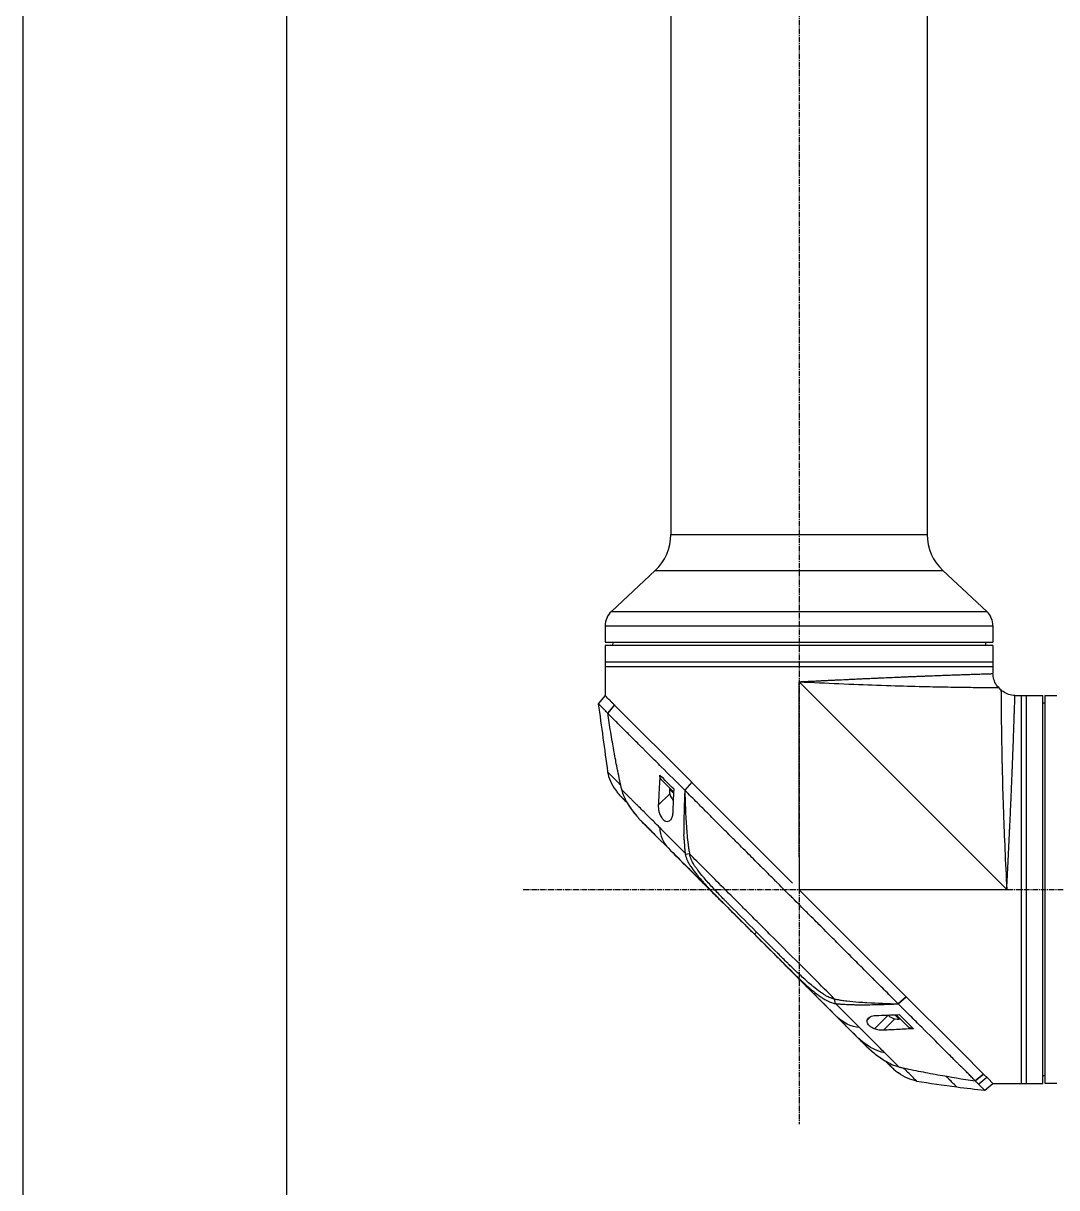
# Model space of a CAD drawing. Header units: millimetres. Extents: x 0 to 4378, y 0 to 2376.
# Drawn here: x 0 to 314.4, y 1105.8 to 1460 of the extents above; entities that cross this region are included whole.
import ezdxf
from ezdxf.enums import TextEntityAlignment as Align

# ---------------------------------------------------------------- set-up
doc = ezdxf.new("R2010")
doc.units = ezdxf.units.MM
doc.header["$LTSCALE"] = 0.2
doc.linetypes.add('CENTER2', pattern=[1.125, 0.75, -0.125, 0.125, -0.125])
doc.layers.add('02_Center Line', color=1, linetype='CENTER2')
doc.layers.add('05_Section Line', color=3, linetype='Continuous')
doc.styles.add('Rainbow-5.0 Style', font='malgunsl.ttf')

# ---------------------------------------------------------------- blocks, each defined once
blk = doc.blocks.new('A$C869fea471123')
blk.add_lwpolyline([(0, 594), (841, 594), (841, 0), (0, 0)], close=True)
at = {"layer": '05_Section Line', "linetype": 'Continuous'}
blk.add_lwpolyline([(820.976, 20.024), (820.976, 574.683), (20.024, 574.683), (20.024, 20.024)], close=True, dxfattribs=at)
at = {"linetype": 'Continuous', "style": 'Rainbow-5.0 Style'}
for tag, p in [('PART_NAME', (743.885, 109.38)), ('DRAWING_NO', (729.868, 91.859)), ('REV', (803.455, 91.859)), ('제도', (768.414, 74.199)), ('DATE_1', (803.455, 74.199)), ('SCALE', (680.81, 69.082)), ('MATERIAL', (722.86, 69.082)), ('검도', (768.414, 60.182)), ('DATE_2', (803.455, 60.182)), ('승인', (768.414, 46.165)), ('DATE_3', (803.455, 46.165)), ('REFERENCE', (722.86, 41.049)), ('PAGE', (768.414, 32.288))]:
    blk.add_attdef(tag, text='', height=5.006, dxfattribs=at).set_placement(p, align=Align.MIDDLE_CENTER)
blk = doc.blocks.new('A$C2641d59f')
for p, q in [((-38.7, 931.2), (-38.7, 702.18)), ((39.3, 931.2), (39.3, 702.18)), ((-38.7, 702.18), (39.3, 702.18)), ((-43.47, 691.21), (-56.79, 678.79)), ((-43.47, 691.21), (44.07, 691.21)), ((44.07, 691.21), (57.39, 678.79)), ((-56.79, 678.79), (57.39, 678.79)), ((-58.7, 674.4), (59.3, 674.4)), ((-58.7, 674.4), (-58.7, 669.4)), ((59.3, 674.4), (59.3, 669.4)), ((-58.7, 669.4), (59.3, 669.4)), ((-58.7, 668.4), (-58.7, 653.2)), ((59.3, 668.4), (-58.7, 668.4)), ((-56.4, 669.4), (-56.41, 668.4)), ((57, 669.4), (57.01, 668.4)), ((59.3, 668.4), (59.3, 659.89)), ((59.3, 663.4), (-58.7, 663.4)), ((59.3, 661.9), (-58.7, 661.9)), ((0.3, 614.2), (0.3, 657.4)), ((63.5, 594.2), (0.3, 657.4)), ((1.8, 657.33), (1.8, 657.33)), ((3.38, 657.25), (3.38, 657.25)), ((61.74, 654.96), (61.06, 655.64)), ((-58.71, 653.21), (-60.78, 650.72)), ((65.99, 653.2), (74.5, 653.2)), ((68, 535.2), (68, 653.2)), ((69.5, 535.2), (69.5, 653.2)), ((74.5, 535.2), (74.5, 653.2)), ((75.2, 535.2), (75.2, 653.2)), ((75.2, 653.2), (78.2, 653.2)), ((-57.92, 647.83), (-55.83, 650.33)), ((-55.84, 650.34), (-57.91, 647.85)), ((-55.84, 650.34), (-55.83, 650.33)), ((-32.32, 626.82), (-55.83, 650.33)), ((75.2, 650.9), (74.5, 650.91)), ((-57.91, 647.83), (-57.91, 647.83)), ((-54.7, 644.59), (-54.7, 644.59)), ((-51.16, 641.06), (-51.16, 641.06)), ((-49.06, 638.97), (-49.06, 638.97)), ((-57.94, 629.96), (-57.94, 629.96)), ((-37.78, 623.79), (-41.54, 627.56)), ((-38.46, 628.39), (-38.46, 628.39)), ((-38.15, 628.07), (-38.15, 628.07)), ((-38.91, 624.92), (-39.12, 624.71)), ((-37.79, 623.39), (-39.12, 624.71)), ((-37.74, 624.69), (-37.74, 624.69)), ((-32.32, 626.82), (-34.47, 624.4)), ((-34.45, 624.39), (-34.47, 624.4)), ((-34.45, 624.39), (-32.3, 626.8)), ((-32.32, 626.82), (-32.3, 626.8)), ((-1.66, 596.16), (-32.3, 626.8)), ((-53.86, 622.48), (-53.86, 622.48)), ((-39.02, 623.33), (-42.51, 619.84)), ((-38.67, 622.34), (-38.66, 622.35)), ((-38.05, 621.42), (-37.89, 621.58)), ((-29.99, 619.93), (-29.99, 619.93)), ((-47.44, 614.76), (-44.43, 611.75)), ((0.48, 594.03), (0.3, 614.2)), ((-44.92, 612.24), (-44.92, 612.24)), ((-37.24, 604.57), (-13.28, 580.61)), ((-33, 605.02), (-34.29, 604.82)), ((-29.51, 598.83), (-29.51, 598.83)), ((-27.98, 597.02), (-27.98, 597.02)), ((-26.47, 593.8), (-26.94, 594.27)), ((-22.87, 591.53), (-22.87, 591.53)), ((0.48, 594.02), (0.3, 594.2)), ((0.48, 594.03), (0.3, 594.2)), ((0.47, 594.2), (63.5, 594.2)), ((0.48, 594.02), (0.48, 594.03)), ((22.97, 571.53), (0.48, 594.02)), ((-12.62, 581.24), (-13.28, 580.61)), ((-13.28, 580.61), (20.92, 546.4)), ((-13.28, 580.61), (-13.28, 580.61)), ((-6.12, 574.74), (-6.18, 574.8)), ((30.29, 564.21), (22.97, 571.53)), ((49.71, 544.79), (30.29, 564.21)), ((11.41, 559.52), (11.13, 560.89)), ((29.79, 560.14), (29.79, 560.14)), ((32.91, 561.59), (30.48, 559.44)), ((30.49, 559.42), (32.92, 561.58)), ((30.81, 554.78), (29.47, 556.12)), ((33.65, 552.37), (29.88, 556.13)), ((30.49, 559.42), (30.48, 559.44)), ((22.19, 555.59), (21.08, 554.48)), ((27.47, 556.04), (23.27, 551.84)), ((29.43, 554.88), (25.95, 551.4)), ((27.68, 556.01), (27.52, 555.85)), ((28.45, 555.24), (28.44, 555.23)), ((31.02, 554.99), (30.81, 554.78)), ((20.92, 546.4), (20.92, 546.4)), ((22.18, 545.2), (22.21, 545.22)), ((56.42, 538.08), (49.71, 544.79)), ((28.58, 540.03), (28.58, 540.03)), ((50.73, 539.23), (50.73, 539.23)), ((56.42, 538.08), (53.91, 535.98)), ((53.92, 535.99), (56.43, 538.07)), ((53.92, 535.99), (53.92, 535.99)), ((57.47, 537.03), (54.98, 534.96)), ((56.42, 538.08), (56.43, 538.07)), ((57.81, 536.69), (56.43, 538.07)), ((56.81, 533.13), (59.3, 535.2)), ((59.3, 535.2), (57.82, 536.68)), ((59.3, 535.2), (74.5, 535.2)), ((75.2, 537.5), (74.5, 537.49)), ((78.2, 535.2), (75.2, 535.2))]:
    blk.add_line(p, q)
for centre, radius, start, end in [((-53.7, 702.18), 15, 313, 0), ((54.3, 702.18), 15, 180, 227), ((-52.7, 674.4), 6, 133, 180), ((53.3, 674.4), 6, 0, 47), ((-34.62, 624.34), 4.52, 175.2393, 206.2869), ((-34.62, 624.34), 4.5, 206.2241, 220.3846), ((-34.62, 624.34), 4.28, 220.1421, 220.5477), ((30.44, 559.28), 4.5, 229.6154, 243.7759), ((30.44, 559.28), 4.28, 229.1829, 229.8579), ((30.44, 559.28), 4.52, 243.7131, 274.7607)]:
    blk.add_arc(centre, radius, start, end)
at = {"extrusion": (0, 0, -1)}
for centre, major_axis, ratio, start_param, end_param in [((-39.41, 629.68), (-2.13, -2.12), 0.723632, 6.280692, 6.957578), ((42.02, 525.3), (-97.82, 97.82), 0.000026, 0.415264, 0.47744), ((-2.38, 573.31), (-62.35, 62.35), 0.000017, 5.251205, 5.40296), ((-3.47, 570.79), (-62.93, 62.93), 0.000051, 1.192389, 1.260494), ((-3.71, 595.88), (2.1, 2.14), 0.047046, 2.123062, 2.123097), ((-22.8, 590.11), (-62.48, 62.48), 0.000096, 1.878262, 1.948843), ((-18.59, 589.5), (-60.21, 60.19), 0.000118, 2.092388, 2.238245), ((35.77, 554.5), (-2.12, -2.13), 0.723628, 5.609776, 6.285676), ((-261.32, 828.68), (-290.94, 290.97), 0.00001, 3.386633, 3.421381), ((35.15, 565.63), (-10.42, 25.63), 0.82656, 4.179952, 4.245343)]:
    blk.add_ellipse(centre, major_axis=major_axis, ratio=ratio, start_param=start_param, end_param=end_param, dxfattribs=at)
for points, knots in [([(0.3, 657.4), (0.31, 657.4), (0.34, 657.4), (0.41, 657.41), (0.51, 657.41), (0.66, 657.42), (0.85, 657.43), (1.09, 657.44), (1.39, 657.45), (1.88, 657.48), (2.48, 657.51), (3.21, 657.54), (3.93, 657.58), (4.89, 657.63), (6.09, 657.69), (7.52, 657.76), (8.95, 657.83), (10.37, 657.9), (12.26, 657.99), (14.14, 658.08), (16, 658.17), (17.16, 658.22), (18.08, 658.27), (18.77, 658.3), (19.46, 658.33), (20.15, 658.37), (20.84, 658.4), (21.75, 658.44), (22.87, 658.49), (24.2, 658.55), (25.95, 658.63), (28.1, 658.72), (30.18, 658.81), (31.82, 658.88), (33.03, 658.94), (34.22, 658.99), (35.4, 659.03), (36.37, 659.07), (37.13, 659.1), (37.89, 659.13), (38.82, 659.17), (39.9, 659.21), (40.96, 659.25), (42.34, 659.31), (44, 659.37), (45.57, 659.43), (46.77, 659.47), (47.65, 659.5), (48.5, 659.53), (49.32, 659.56), (49.98, 659.58), (50.5, 659.6), (51.01, 659.62), (51.62, 659.64), (52.55, 659.67), (53.64, 659.71), (54.81, 659.74), (55.85, 659.78), (56.61, 659.8), (57.15, 659.82), (57.46, 659.83), (57.69, 659.84), (57.85, 659.84), (58.01, 659.85), (58.21, 659.85), (58.43, 659.86), (58.74, 659.87), (58.98, 659.88), (59.14, 659.88), (59.23, 659.88), (59.28, 659.88), (59.3, 659.89), (59.3, 659.89), (59.3, 659.89), (59.3, 659.89)], [-0.0000644, -0.0000644, -0.0000644, -0.0000644, -0.0000148, 0.0000348, 0.000134, 0.0003324, 0.0005308, 0.0007292, 0.001126, 0.0015228, 0.0023163, 0.0031099, 0.0039035, 0.0046971, 0.0062842, 0.0078714, 0.0094585, 0.0110457, 0.0126328, 0.0158071, 0.0173942, 0.0189814, 0.019775, 0.0205685, 0.0213621, 0.0221557, 0.0229493, 0.0237428, 0.02533, 0.0269171, 0.0285043, 0.0316786, 0.0348529, 0.03644, 0.0380272, 0.0396143, 0.0412015, 0.0427886, 0.0435822, 0.0443758, 0.0459629, 0.04755, 0.0491372, 0.0507243, 0.0538986, 0.0570729, 0.0586601, 0.0602472, 0.0618344, 0.0634215, 0.0650087, 0.0658022, 0.0665958, 0.068183, 0.0697701, 0.0729444, 0.0761187, 0.079293, 0.0824673, 0.0840544, 0.0856416, 0.0864352, 0.0872287, 0.0880223, 0.0888159, 0.090403, 0.0919902, 0.0951645, 0.0967516, 0.0983388, 0.0999259, 0.1007195, 0.1015131, 0.1015159, 0.1015159, 0.1015159, 0.1015159]), ([(61.06, 655.64), (60.6, 656.1), (60.21, 656.64), (59.64, 657.79), (59.45, 658.42), (59.32, 659.33), (59.3, 659.61), (59.3, 659.89)], [0, 0, 0, 0, 0.1945418, 0.1945418, 0.385603, 0.385603, 0.4694914, 0.4694914, 0.4694914, 0.4694914]), ([(0.3, 657.4), (4.57, 657.19), (8.61, 657.01), (12.37, 656.84), (16.58, 656.66), (20.43, 656.51), (23.89, 656.39), (27.91, 656.24), (31.4, 656.14), (34.42, 656.06), (37.77, 655.97), (40.53, 655.91), (42.81, 655.87), (43.07, 655.87), (43.32, 655.86), (43.56, 655.86), (46.41, 655.8), (48.67, 655.77), (50.49, 655.75), (50.67, 655.75), (50.84, 655.74), (51.02, 655.74), (53.24, 655.71), (54.94, 655.69), (56.26, 655.68), (56.35, 655.68), (56.44, 655.68), (56.53, 655.68), (57.19, 655.67), (57.79, 655.67), (58.33, 655.66), (58.68, 655.66), (59.27, 655.66), (59.84, 655.65), (59.87, 655.65), (59.89, 655.65), (59.92, 655.65), (60.39, 655.65), (60.62, 655.65), (60.75, 655.64), (60.97, 655.64), (61.06, 655.64), (61.06, 655.64), (61.06, 655.64), (61.06, 655.64), (61.06, 655.64)], [0, 0, 0, 0, 0.0513847, 0.0513847, 0.0513847, 0.1089687, 0.1089687, 0.1089687, 0.1757473, 0.1757473, 0.1757473, 0.25, 0.25, 0.25, 0.2549863, 0.2549863, 0.2549863, 0.3125, 0.3125, 0.3125, 0.3170092, 0.3170092, 0.3170092, 0.375, 0.375, 0.375, 0.3786541, 0.3786541, 0.3786541, 0.40625, 0.40625, 0.40625, 0.4375, 0.4375, 0.4375, 0.4390424, 0.4390424, 0.4390424, 0.46875, 0.46875, 0.46875, 0.5, 0.5, 0.5, 0.5000148, 0.5000148, 0.5000148, 0.5000148]), ([(-55.84, 650.34), (-55.95, 650.45), (-56.07, 650.57), (-56.17, 650.67), (-56.28, 650.78), (-56.38, 650.88), (-56.48, 650.98), (-56.58, 651.08), (-56.68, 651.18), (-56.78, 651.28), (-56.88, 651.38), (-56.97, 651.47), (-57.06, 651.56), (-57.41, 651.91), (-57.71, 652.21), (-57.95, 652.45), (-58.2, 652.7), (-58.39, 652.89), (-58.51, 653.01), (-58.64, 653.14), (-58.71, 653.21), (-58.71, 653.21)], [-1, -1, -1, -1, -0.9375, -0.9375, -0.9375, -0.875, -0.875, -0.875, -0.8125, -0.8125, -0.8125, -0.75, -0.75, -0.75, -0.5, -0.5, -0.5, -0.25, -0.25, -0.25, 0, 0, 0, 0]), ([(61.74, 654.96), (61.74, 654.96), (61.74, 654.87), (61.74, 654.66), (61.75, 654.52), (61.75, 654.29), (61.75, 653.82), (61.75, 653.8), (61.75, 653.78), (61.75, 653.77), (61.76, 653.19), (61.76, 652.6), (61.76, 652.29), (61.77, 651.73), (61.77, 651.11), (61.78, 650.43), (61.78, 650.37), (61.78, 650.31), (61.78, 650.26), (61.79, 648.92), (61.81, 647.18), (61.84, 644.92), (61.84, 644.8), (61.84, 644.68), (61.85, 644.56), (61.87, 642.72), (61.9, 640.4), (61.96, 637.46), (61.96, 637.3), (61.96, 637.13), (61.97, 636.96), (62.01, 634.65), (62.07, 631.82), (62.16, 628.32), (62.23, 625.32), (62.34, 621.82), (62.48, 617.8), (62.49, 617.6), (62.5, 617.41), (62.5, 617.21), (62.62, 613.87), (62.77, 610.22), (62.94, 606.27), (63.1, 602.49), (63.29, 598.44), (63.5, 594.2)], [0.5000431, 0.5000431, 0.5000431, 0.5000431, 0.53125, 0.53125, 0.53125, 0.5614637, 0.5614637, 0.5614637, 0.5625, 0.5625, 0.5625, 0.59375, 0.59375, 0.59375, 0.6225557, 0.6225557, 0.6225557, 0.625, 0.625, 0.625, 0.6844623, 0.6844623, 0.6844623, 0.6875, 0.6875, 0.6875, 0.7466289, 0.7466289, 0.7466289, 0.75, 0.75, 0.75, 0.8157706, 0.8157706, 0.8157706, 0.8722986, 0.8722986, 0.8722986, 0.875, 0.875, 0.875, 0.9388377, 0.9388377, 0.9388377, 1, 1, 1, 1]), ([(65.99, 653.2), (65.34, 653.2), (64.68, 653.31), (63.46, 653.72), (62.88, 654.02), (62.15, 654.58), (61.94, 654.76), (61.74, 654.96)], [0, 0, 0, 0, 0.1945418, 0.1945418, 0.385603, 0.385603, 0.4694914, 0.4694914, 0.4694914, 0.4694914]), ([(63.5, 594.2), (63.51, 594.32), (63.51, 594.44), (63.52, 594.56), (63.52, 594.69), (63.53, 594.81), (63.54, 594.93), (63.55, 595.17), (63.56, 595.41), (63.57, 595.66), (63.59, 596.14), (63.62, 596.62), (63.64, 597.11), (63.67, 597.59), (63.69, 598.07), (63.71, 598.55), (63.74, 599.03), (63.76, 599.51), (63.79, 599.99), (63.83, 600.95), (63.88, 601.9), (63.93, 602.85), (63.98, 603.8), (64.02, 604.74), (64.07, 605.69), (64.11, 606.63), (64.16, 607.56), (64.2, 608.5), (64.25, 609.43), (64.29, 610.36), (64.34, 611.29), (64.36, 611.75), (64.38, 612.21), (64.4, 612.67), (64.42, 613.13), (64.44, 613.59), (64.47, 614.05), (64.51, 614.97), (64.55, 615.87), (64.59, 616.76), (64.63, 617.66), (64.67, 618.54), (64.71, 619.41), (64.75, 620.28), (64.79, 621.14), (64.82, 621.98), (64.86, 622.83), (64.9, 623.66), (64.93, 624.49), (64.97, 625.31), (65, 626.13), (65.04, 626.93), (65.07, 627.73), (65.1, 628.52), (65.13, 629.3), (65.15, 629.69), (65.16, 630.07), (65.18, 630.45), (65.2, 630.84), (65.21, 631.22), (65.23, 631.59), (65.26, 632.35), (65.28, 633.08), (65.31, 633.8), (65.34, 634.51), (65.37, 635.21), (65.39, 635.89), (65.42, 636.57), (65.44, 637.24), (65.47, 637.88), (65.49, 638.53), (65.51, 639.15), (65.54, 639.76), (65.56, 640.38), (65.58, 640.97), (65.6, 641.54), (65.62, 642.12), (65.64, 642.68), (65.66, 643.22), (65.67, 643.49), (65.68, 643.75), (65.69, 644.01), (65.7, 644.27), (65.7, 644.53), (65.71, 644.78), (65.73, 645.28), (65.75, 645.76), (65.76, 646.21), (65.78, 646.67), (65.79, 647.1), (65.8, 647.51), (65.82, 647.93), (65.83, 648.32), (65.84, 648.68), (65.85, 649.05), (65.87, 649.4), (65.88, 649.72), (65.89, 650.05), (65.9, 650.35), (65.91, 650.63), (65.91, 650.92), (65.92, 651.18), (65.93, 651.41), (65.94, 651.65), (65.94, 651.86), (65.95, 652.06), (65.96, 652.25), (65.96, 652.41), (65.97, 652.56), (65.97, 652.7), (65.97, 652.82), (65.98, 652.91), (65.98, 653.01), (65.98, 653.08), (65.98, 653.13), (65.98, 653.15), (65.98, 653.17), (65.98, 653.18), (65.99, 653.19), (65.99, 653.2), (65.99, 653.2), (65.99, 653.2), (65.99, 653.2), (65.99, 653.2)], [-0.00006369, -0.00006369, -0.00006369, -0.00006369, 0.00029651, 0.00029651, 0.00029651, 0.00065671, 0.00065671, 0.00065671, 0.00137712, 0.00137712, 0.00137712, 0.00281792, 0.00281792, 0.00281792, 0.00425873, 0.00425873, 0.00425873, 0.00569954, 0.00569954, 0.00569954, 0.00858115, 0.00858115, 0.00858115, 0.01146277, 0.01146277, 0.01146277, 0.01434438, 0.01434438, 0.01434438, 0.017226, 0.017226, 0.017226, 0.0186668, 0.0186668, 0.0186668, 0.02010761, 0.02010761, 0.02010761, 0.02298922, 0.02298922, 0.02298922, 0.02587084, 0.02587084, 0.02587084, 0.02875245, 0.02875245, 0.02875245, 0.03163407, 0.03163407, 0.03163407, 0.03451568, 0.03451568, 0.03451568, 0.0373973, 0.0373973, 0.0373973, 0.0388381, 0.0388381, 0.0388381, 0.04027891, 0.04027891, 0.04027891, 0.04316053, 0.04316053, 0.04316053, 0.04604214, 0.04604214, 0.04604214, 0.04892569, 0.04892569, 0.04892569, 0.05180537, 0.05180537, 0.05180537, 0.05468698, 0.05468698, 0.05468698, 0.0575686, 0.0575686, 0.0575686, 0.0590094, 0.0590094, 0.0590094, 0.06045021, 0.06045021, 0.06045021, 0.06333183, 0.06333183, 0.06333183, 0.06621344, 0.06621344, 0.06621344, 0.06909505, 0.06909505, 0.06909505, 0.07197667, 0.07197667, 0.07197667, 0.07485819, 0.07485819, 0.07485819, 0.0777399, 0.0777399, 0.0777399, 0.08062151, 0.08062151, 0.08062151, 0.08350313, 0.08350313, 0.08350313, 0.08638474, 0.08638474, 0.08638474, 0.08926636, 0.08926636, 0.08926636, 0.09070485, 0.09070485, 0.09070485, 0.09214797, 0.09214797, 0.09214797, 0.09214861, 0.09214861, 0.09214861, 0.09214861]), ([(78.2, 653.2), (78.26, 653.2), (78.31, 653.2), (78.37, 653.2), (78.42, 653.2), (78.47, 653.2), (78.51, 653.2), (78.56, 653.2), (78.59, 653.2), (78.62, 653.2), (78.65, 653.2), (78.68, 653.2), (78.69, 653.2), (78.7, 653.2), (78.7, 653.2), (78.7, 653.2), (78.7, 653.2), (78.7, 653.2), (78.7, 653.2)], [0, 0, 0, 0, 0.1074676, 0.1074676, 0.1074676, 0.2149351, 0.2149351, 0.2149351, 0.3224051, 0.3224051, 0.3224051, 0.4298767, 0.4298767, 0.4298767, 0.5, 0.5, 0.5, 0.5001155, 0.5001155, 0.5001155, 0.5001155]), ([(-57.91, 647.85), (-57.99, 647.93), (-58.07, 648.01), (-58.23, 648.17), (-58.33, 648.26), (-58.52, 648.45), (-58.66, 648.59), (-58.82, 648.76), (-58.84, 648.78), (-59.03, 648.97), (-59.33, 649.26), (-59.77, 649.7), (-59.9, 649.84), (-60.27, 650.2), (-60.46, 650.39), (-60.65, 650.58), (-60.7, 650.62), (-60.77, 650.69), (-60.79, 650.71), (-60.78, 650.72)], [-1.925983, -1.925983, -1.925983, -1.925983, -1.875869, -1.875869, -1.820686, -1.820686, -1.653095, -1.653095, -1.624088, -1.624088, -1.164895, -1.164895, -0.929585, -0.929585, -0.463526, -0.463526, -0.231599, -0.231599, 0, 0, 0, 0]), ([(-53.66, 624.59), (-53.87, 625.51), (-54.07, 626.44), (-54.26, 627.38), (-54.27, 627.43), (-54.28, 627.48), (-54.29, 627.53), (-54.48, 628.43), (-54.67, 629.33), (-54.85, 630.23), (-54.87, 630.32), (-54.88, 630.42), (-54.9, 630.51), (-55.08, 631.39), (-55.25, 632.26), (-55.41, 633.14), (-55.44, 633.26), (-55.46, 633.39), (-55.48, 633.52), (-55.65, 634.38), (-55.8, 635.24), (-55.96, 636.1), (-55.99, 636.24), (-56.01, 636.39), (-56.04, 636.54), (-56.19, 637.39), (-56.34, 638.24), (-56.49, 639.1), (-56.49, 639.13), (-56.5, 639.17), (-56.51, 639.2), (-56.67, 640.18), (-56.84, 641.15), (-57, 642.12), (-57.32, 644.03), (-57.62, 645.94), (-57.92, 647.83)], [0, 0, 0, 0, 0.1206948, 0.1206948, 0.1206948, 0.1274688, 0.1274688, 0.1274688, 0.2438816, 0.2438816, 0.2438816, 0.256112, 0.256112, 0.256112, 0.3692231, 0.3692231, 0.3692231, 0.3854414, 0.3854414, 0.3854414, 0.4964218, 0.4964218, 0.4964218, 0.5152549, 0.5152549, 0.5152549, 0.6251524, 0.6251524, 0.6251524, 0.6298026, 0.6298026, 0.6298026, 0.7550606, 0.7550606, 0.7550606, 1, 1, 1, 1]), ([(-34.47, 624.4), (-36.94, 626.86), (-39.33, 629.25), (-41.62, 631.54), (-42.19, 632.11), (-42.75, 632.68), (-43.31, 633.23), (-43.87, 633.79), (-44.42, 634.34), (-44.97, 634.88), (-45.24, 635.15), (-45.51, 635.42), (-45.77, 635.69), (-46.04, 635.95), (-46.31, 636.21), (-46.57, 636.48), (-46.84, 636.74), (-47.1, 637), (-47.35, 637.26), (-47.61, 637.52), (-47.86, 637.78), (-48.12, 638.03), (-48.62, 638.54), (-49.13, 639.03), (-49.62, 639.52), (-50.1, 640), (-50.58, 640.48), (-51.05, 640.94), (-51.51, 641.41), (-51.97, 641.86), (-52.41, 642.3), (-52.85, 642.74), (-53.28, 643.17), (-53.69, 643.58), (-54.52, 644.41), (-55.29, 645.19), (-56, 645.89), (-56.71, 646.6), (-57.35, 647.26), (-57.92, 647.83)], [0, 0, 0, 0, 0.25, 0.25, 0.25, 0.3125, 0.3125, 0.3125, 0.375, 0.375, 0.375, 0.40625, 0.40625, 0.40625, 0.4375, 0.4375, 0.4375, 0.46875, 0.46875, 0.46875, 0.5, 0.5, 0.5, 0.5625, 0.5625, 0.5625, 0.625, 0.625, 0.625, 0.6875, 0.6875, 0.6875, 0.75, 0.75, 0.75, 0.875, 0.875, 0.875, 1, 1, 1, 1]), ([(-42.04, 628.99), (-42.12, 627.47), (-42.2, 625.94), (-42.36, 622.87), (-42.44, 621.35), (-42.51, 619.84)], [0.000001, 0.000001, 0.000001, 0.000001, 0.550472, 0.550472, 1.110624, 1.110624, 1.110624, 1.110624]), ([(-55.45, 624.38), (-55.22, 624.04), (-54.97, 623.72), (-54.57, 623.25), (-54.44, 623.09), (-54.23, 622.86), (-54.16, 622.79), (-54.05, 622.67), (-54.02, 622.64), (-53.96, 622.58), (-53.95, 622.56), (-53.92, 622.54), (-53.92, 622.53), (-53.91, 622.52), (-53.9, 622.52), (-53.89, 622.51), (-53.89, 622.51), (-53.88, 622.5), (-53.88, 622.5), (-53.88, 622.49), (-53.87, 622.49), (-53.87, 622.49)], [0, 0, 0, 0, 0.122831, 0.122831, 0.1845131, 0.1845131, 0.2153748, 0.2153748, 0.2308711, 0.2308711, 0.2389075, 0.2389075, 0.241325, 0.241325, 0.2434836, 0.2434836, 0.2455022, 0.2455022, 0.2490388, 0.2490388, 0.2528112, 0.2528112, 0.2528112, 0.2528112]), ([(-42.1, 613.02), (-43.19, 614.12), (-44.27, 615.2), (-45.31, 616.24), (-45.57, 616.5), (-45.83, 616.76), (-46.09, 617.02), (-46.35, 617.28), (-46.6, 617.53), (-46.86, 617.79), (-47.36, 618.29), (-47.86, 618.79), (-48.35, 619.28), (-48.59, 619.52), (-48.83, 619.76), (-49.07, 620), (-49.19, 620.12), (-49.31, 620.24), (-49.43, 620.36), (-49.55, 620.48), (-49.67, 620.6), (-49.78, 620.71), (-50.02, 620.95), (-50.25, 621.18), (-50.47, 621.4), (-50.7, 621.63), (-50.93, 621.86), (-51.15, 622.08), (-51.37, 622.3), (-51.59, 622.52), (-51.81, 622.74), (-52.02, 622.95), (-52.24, 623.17), (-52.45, 623.38), (-52.86, 623.79), (-53.27, 624.2), (-53.66, 624.59)], [-1, -1, -1, -1, -0.75, -0.75, -0.75, -0.6875, -0.6875, -0.6875, -0.625, -0.625, -0.625, -0.5, -0.5, -0.5, -0.4375, -0.4375, -0.4375, -0.40625, -0.40625, -0.40625, -0.375, -0.375, -0.375, -0.3125, -0.3125, -0.3125, -0.25, -0.25, -0.25, -0.1875, -0.1875, -0.1875, -0.125, -0.125, -0.125, 0, 0, 0, 0]), ([(-53.66, 624.59), (-53.53, 624.02), (-53.15, 622.46), (-51.24, 619.35), (-50.76, 618.66), (-49.77, 617.34), (-49.24, 616.69), (-48.69, 616.07)], [0.0000064, 0.0000064, 0.0000064, 0.0000064, 0.1740467, 0.1740467, 0.2246228, 0.2246228, 0.2745832, 0.2745832, 0.2745832, 0.2745832]), ([(-38.03, 617.53), (-37.98, 618.73), (-37.94, 619.91), (-37.84, 622.3), (-37.79, 623.5), (-37.74, 624.69)], [0.000001, 0.000001, 0.000001, 0.000001, 0.4368792, 0.4368792, 0.8702118, 0.8702118, 0.8702118, 0.8702118]), ([(-34.47, 624.4), (-34.53, 622.88), (-34.59, 621.36), (-34.63, 619.84), (-34.68, 618.2), (-34.71, 616.56), (-34.73, 614.91), (-34.73, 614.09), (-34.74, 613.26), (-34.73, 612.43), (-34.73, 611.93), (-34.72, 611.42), (-34.71, 610.92)], [-1, -1, -1, -1, -0.7573218, -0.7573218, -0.7573218, -0.4967513, -0.4967513, -0.4967513, -0.3664661, -0.3664661, -0.3664661, -0.2872955, -0.2872955, -0.2872955, -0.2872955]), ([(-34.45, 624.39), (-34.45, 624.19), (-34.44, 623.99), (-34.41, 622.53), (-34.37, 621.27), (-34.27, 618.77), (-34.22, 617.5), (-34.06, 614.46), (-33.93, 612.44), (-33.69, 609.77), (-33.59, 608.83), (-33.4, 607.41), (-33.33, 606.94), (-33.17, 605.96), (-33.08, 605.5), (-33, 605.02)], [-2.140307, -2.140307, -2.140307, -2.140307, -2.071245, -2.071245, -1.648117, -1.648117, -1.228346, -1.228346, -0.636843, -0.636843, -0.321811, -0.321811, -0.164589, -0.164589, 0, 0, 0, 0]), ([(30.48, 559.44), (29.32, 560.61), (28.04, 561.89), (26.65, 563.28), (25.53, 564.41), (24.22, 565.71), (22.71, 567.22), (22.53, 567.4), (22.15, 567.78), (21.56, 568.37), (21.31, 568.61), (21.03, 568.9), (20.71, 569.21), (19.89, 570.04), (19.21, 570.71), (18.7, 571.22), (17.63, 572.28), (16.28, 573.64), (14.63, 575.29), (13.83, 576.09), (13.03, 576.89), (12.24, 577.68), (11.66, 578.26), (11.09, 578.84), (10.51, 579.41), (9.14, 580.79), (7.75, 582.18), (6.37, 583.56), (5.87, 584.07), (5.27, 584.66), (4.58, 585.35), (3.77, 586.17), (3.15, 586.78), (2.74, 587.2), (2.48, 587.46), (2.3, 587.64), (2.2, 587.74), (1.5, 588.43), (0.81, 589.13), (0.11, 589.83), (-0.82, 590.77), (-1.52, 591.46), (-1.98, 591.92), (-2, 591.94), (-2.02, 591.97), (-2.04, 591.99), (-3.41, 593.36), (-4.78, 594.72), (-6.16, 596.1), (-6.39, 596.33), (-6.61, 596.55), (-6.83, 596.78), (-8.12, 598.06), (-9.29, 599.24), (-10.33, 600.27), (-10.61, 600.55), (-11.07, 601.01), (-11.73, 601.67), (-11.94, 601.88), (-12.17, 602.1), (-12.41, 602.35), (-13.28, 603.21), (-13.97, 603.9), (-14.48, 604.42), (-16.01, 605.94), (-17.38, 607.31), (-18.6, 608.53), (-19.34, 609.26), (-20.13, 610.05), (-20.97, 610.89), (-21.52, 611.44), (-22.09, 612.01), (-22.67, 612.6), (-23.35, 613.27), (-24.02, 613.95), (-24.69, 614.61), (-25.36, 615.28), (-26.02, 615.95), (-26.68, 616.61), (-27.08, 617.01), (-27.47, 617.4), (-27.83, 617.77), (-28.91, 618.84), (-29.83, 619.77), (-30.62, 620.55), (-31.85, 621.79), (-33.14, 623.07), (-34.45, 624.39)], [-1, -1, -1, -1, -0.9375, -0.9375, -0.9375, -0.875, -0.875, -0.875, -0.8528979, -0.8528979, -0.8528979, -0.84375, -0.84375, -0.84375, -0.8125, -0.8125, -0.8125, -0.75, -0.75, -0.75, -0.7138981, -0.7138981, -0.7138981, -0.6875, -0.6875, -0.6875, -0.625, -0.625, -0.625, -0.5982143, -0.5982143, -0.5982143, -0.5763525, -0.5763525, -0.5763525, -0.5625, -0.5625, -0.5625, -0.53125, -0.53125, -0.53125, -0.5, -0.5, -0.5, -0.4990096, -0.4990096, -0.4990096, -0.4375, -0.4375, -0.4375, -0.4283694, -0.4283694, -0.4283694, -0.375, -0.375, -0.375, -0.3512462, -0.3512462, -0.3512462, -0.34375, -0.34375, -0.34375, -0.3125, -0.3125, -0.3125, -0.25, -0.25, -0.25, -0.2121786, -0.2121786, -0.2121786, -0.1875, -0.1875, -0.1875, -0.15625, -0.15625, -0.15625, -0.125, -0.125, -0.125, -0.1091039, -0.1091039, -0.1091039, -0.0625, -0.0625, -0.0625, 0, 0, 0, 0]), ([(-53.84, 622.46), (-53.79, 622.4), (-53.55, 622.16), (-52.87, 621.48), (-52.47, 621.09), (-52.01, 620.62)], [0, 0, 0, 0, 0.5052438, 0.5052438, 0.9155276, 0.9155276, 0.9155276, 0.9155276]), ([(-52.98, 621.6), (-53.08, 621.7), (-53.18, 621.79), (-53.26, 621.88), (-53.43, 622.05), (-53.57, 622.19), (-53.66, 622.28)], [-1, -1, -1, -1, -0.662973, -0.662973, -0.662973, 0, 0, 0, 0]), ([(-52.01, 620.62), (-51.78, 620.22), (-51.53, 619.83), (-51.28, 619.44), (-50.89, 618.85), (-50.48, 618.27), (-50.05, 617.71), (-49.91, 617.54), (-49.78, 617.36), (-49.64, 617.19)], [-0.5669024, -0.5669024, -0.5669024, -0.5669024, -0.4270987, -0.4270987, -0.4270987, -0.2135493, -0.2135493, -0.2135493, -0.1470183, -0.1470183, -0.1470183, -0.1470183]), ([(-42.51, 619.84), (-42.52, 619.56), (-42.52, 619.26), (-42.46, 618.62), (-42.4, 618.27), (-42.2, 617.49), (-42.05, 617.05), (-41.74, 616.43), (-41.62, 616.23), (-41.39, 615.91), (-41.29, 615.78), (-41.06, 615.53), (-40.94, 615.42), (-40.65, 615.19), (-40.47, 615.09), (-40, 614.91), (-39.73, 614.9), (-39.22, 615.02), (-38.98, 615.16), (-38.56, 615.59), (-38.38, 615.89), (-38.12, 616.63), (-38.04, 617.06), (-38.03, 617.53)], [-1.233507, -1.233507, -1.233507, -1.233507, -1.130725, -1.130725, -1.019151, -1.019151, -0.880702, -0.880702, -0.809203, -0.809203, -0.755026, -0.755026, -0.69834, -0.69834, -0.615166, -0.615166, -0.479801, -0.479801, -0.336168, -0.336168, -0.170407, -0.170407, -0.000001, -0.000001, -0.000001, -0.000001]), ([(-47.66, 614.98), (-47.81, 615.13), (-47.96, 615.28), (-48.3, 615.65), (-48.5, 615.86), (-48.69, 616.07)], [0.02321, 0.02321, 0.02321, 0.02321, 0.0865317, 0.0865317, 0.1730601, 0.1730601, 0.1730601, 0.1730601]), ([(-34.66, 609.32), (-34.67, 609.53), (-34.68, 609.73), (-34.68, 609.93), (-34.69, 609.95), (-34.69, 609.97), (-34.69, 609.99), (-34.69, 610.07), (-34.69, 610.15), (-34.69, 610.22), (-34.7, 610.46), (-34.71, 610.69), (-34.71, 610.92)], [0.00589664, 0.00589664, 0.00589664, 0.00589664, 0.006613529, 0.006613529, 0.006613529, 0.006685585, 0.006685585, 0.006685585, 0.006959417, 0.006959417, 0.006959417, 0.00777951, 0.00777951, 0.00777951, 0.00777951]), ([(-34.66, 609.32), (-34.64, 608.68), (-34.61, 608.04), (-34.56, 607.4), (-34.53, 606.97), (-34.5, 606.54), (-34.46, 606.11), (-34.44, 605.9), (-34.42, 605.68), (-34.39, 605.47), (-34.39, 605.41), (-34.38, 605.36), (-34.37, 605.3)], [-0.2047521, -0.2047521, -0.2047521, -0.2047521, -0.1058955, -0.1058955, -0.1058955, -0.0407529, -0.0407529, -0.0407529, -0.0081816, -0.0081816, -0.0081816, 0, 0, 0, 0]), ([(-34.37, 605.3), (-34.37, 605.25), (-34.36, 605.19), (-34.35, 605.14), (-34.33, 605.03), (-34.32, 604.92), (-34.29, 604.82)], [-1, -1, -1, -1, -0.667725, -0.667725, -0.667725, 0, 0, 0, 0]), ([(-34.29, 604.82), (-34.2, 604.33), (-34.02, 603.77), (-33.65, 602.97), (-33.58, 602.83), (-33.43, 602.53), (-33.34, 602.37), (-33.16, 602.05), (-33.06, 601.88), (-32.85, 601.54), (-32.74, 601.37), (-32.23, 600.6), (-31.8, 600.02), (-31.08, 599.09), (-30.8, 598.76), (-30.17, 597.99), (-29.78, 597.53), (-29.02, 596.67), (-28.65, 596.24), (-27.86, 595.37), (-27.46, 594.94), (-26.63, 594.06), (-26.21, 593.61), (-25.55, 592.93), (-25.32, 592.69), (-24.86, 592.21), (-24.62, 591.96), (-23.85, 591.18), (-23.33, 590.65), (-22.81, 590.13), (-22.74, 590.06), (-22.68, 590.01)], [0, 0, 0, 0, 0.166642, 0.166642, 0.202724, 0.202724, 0.243109, 0.243109, 0.287119, 0.287119, 0.331501, 0.331501, 0.492861, 0.492861, 0.584529, 0.584529, 0.704765, 0.704765, 0.820318, 0.820318, 0.936351, 0.936351, 1.057692, 1.057692, 1.122476, 1.122476, 1.189603, 1.189603, 1.342252, 1.342252, 1.371829, 1.371829, 1.371829, 1.371829]), ([(-19.7, 588.32), (-20.17, 588.79), (-20.64, 589.26), (-21.11, 589.74), (-21.35, 589.97), (-21.58, 590.21), (-21.81, 590.45), (-22.05, 590.69), (-22.28, 590.92), (-22.51, 591.16), (-22.98, 591.64), (-23.44, 592.12), (-23.9, 592.6), (-24.83, 593.56), (-25.74, 594.53), (-26.64, 595.52), (-27.08, 596.01), (-27.53, 596.5), (-27.96, 597), (-28.4, 597.51), (-28.83, 598.01), (-29.25, 598.52), (-29.67, 599.03), (-30.09, 599.54), (-30.48, 600.07), (-30.68, 600.33), (-30.87, 600.59), (-31.06, 600.86), (-31.24, 601.12), (-31.42, 601.39), (-31.59, 601.66), (-31.93, 602.2), (-32.23, 602.75), (-32.48, 603.31), (-32.6, 603.59), (-32.71, 603.87), (-32.8, 604.16), (-32.85, 604.3), (-32.89, 604.44), (-32.92, 604.59), (-32.96, 604.73), (-32.99, 604.88), (-33, 605.02)], [-0.9836552, -0.9836552, -0.9836552, -0.9836552, -0.8942433, -0.8942433, -0.8942433, -0.8495311, -0.8495311, -0.8495311, -0.8048189, -0.8048189, -0.8048189, -0.7153946, -0.7153946, -0.7153946, -0.5365459, -0.5365459, -0.5365459, -0.4471216, -0.4471216, -0.4471216, -0.3576972, -0.3576972, -0.3576972, -0.2682729, -0.2682729, -0.2682729, -0.2235607, -0.2235607, -0.2235607, -0.1788486, -0.1788486, -0.1788486, -0.0894242, -0.0894242, -0.0894242, -0.0447121, -0.0447121, -0.0447121, -0.022356, -0.022356, -0.022356, 0, 0, 0, 0]), ([(11.13, 560.89), (9.04, 562.98), (6.92, 565.1), (4.77, 567.25), (2.62, 569.4), (0.45, 571.57), (-1.74, 573.76), (-3.93, 575.95), (-6.13, 578.15), (-8.34, 580.36), (-9.44, 581.46), (-10.54, 582.56), (-11.65, 583.67), (-12.76, 584.78), (-13.88, 585.9), (-14.96, 586.98), (-16.04, 588.06), (-17.08, 589.1), (-18.13, 590.14), (-20.12, 592.14), (-22.13, 594.15), (-24.1, 596.12), (-25.61, 597.63), (-27.11, 599.13), (-28.6, 600.62), (-30.08, 602.1), (-31.55, 603.57), (-33, 605.02)], [0, 0, 0, 0, 0.1448174, 0.1448174, 0.1448174, 0.2896349, 0.2896349, 0.2896349, 0.4344523, 0.4344523, 0.4344523, 0.506861, 0.506861, 0.506861, 0.5792697, 0.5792697, 0.5792697, 0.6516784, 0.6516784, 0.6516784, 0.7896349, 0.7896349, 0.7896349, 0.8948175, 0.8948175, 0.8948175, 1, 1, 1, 1]), ([(-22.69, 590.01), (-22.75, 590.07), (-22.81, 590.13), (-22.87, 590.19), (-23.05, 590.37), (-23.24, 590.56), (-23.43, 590.75)], [-0.99993686, -0.99993686, -0.99993686, -0.99993686, -0.98725245, -0.98725245, -0.98725245, -0.94780834, -0.94780834, -0.94780834, -0.94780834]), ([(-22.68, 590.01), (-21.82, 589.14), (-20.22, 587.55), (-16.42, 583.74), (-14.85, 582.18), (-13.28, 580.61)], [-1.613582, -1.613582, -1.613582, -1.613582, -0.664785, -0.664785, 0, 0, 0, 0]), ([(-13.28, 580.61), (-11.72, 579.04), (-10.15, 577.47), (-8.19, 575.52), (-7.8, 575.12), (-6.78, 574.1), (-6.23, 573.55), (-5.35, 572.68), (-5.06, 572.38), (-4.61, 571.93), (-4.47, 571.79), (-4.18, 571.5), (-4.03, 571.36), (-3.89, 571.21)], [-1.142804, -1.142804, -1.142804, -1.142804, -0.592912, -0.592912, -0.45543, -0.45543, -0.23364, -0.23364, -0.121763, -0.121763, -0.062324, -0.062324, -0.00003, -0.00003, -0.00003, -0.00003]), ([(11.13, 560.89), (11.04, 560.91), (10.94, 560.92), (10.76, 560.96), (10.66, 560.99), (10.5, 561.03), (10.43, 561.05), (10.08, 561.16), (9.8, 561.27), (9.31, 561.48), (9.1, 561.57), (8.6, 561.83), (8.3, 562), (7.92, 562.23), (7.83, 562.28), (7.54, 562.46), (7.34, 562.6), (7.02, 562.82), (6.9, 562.9), (6.06, 563.5), (5.34, 564.07), (4.41, 564.84), (4.2, 565.02), (3.46, 565.64), (2.95, 566.09), (1.92, 567), (1.42, 567.46), (0.39, 568.4), (-0.13, 568.89), (-0.85, 569.57), (-1.05, 569.77), (-1.43, 570.13), (-1.62, 570.31), (-2.23, 570.89), (-2.56, 571.22), (-2.91, 571.56), (-3.03, 571.68), (-4.07, 572.69), (-5.24, 573.86), (-6.12, 574.74)], [-1.416337, -1.416337, -1.416337, -1.416337, -1.398932, -1.398932, -1.380652, -1.380652, -1.367794, -1.367794, -1.313038, -1.313038, -1.272781, -1.272781, -1.213268, -1.213268, -1.196077, -1.196077, -1.154545, -1.154545, -1.130465, -1.130465, -0.980623, -0.980623, -0.935487, -0.935487, -0.825371, -0.825371, -0.71547, -0.71547, -0.6014, -0.6014, -0.556109, -0.556109, -0.516092, -0.516092, -0.424444, -0.424444, -0.373187, -0.373187, 0, 0, 0, 0]), ([(-3.89, 571.21), (-2.23, 569.55), (-0.55, 567.91), (1.4, 566.12), (1.63, 565.91), (2.28, 565.32), (2.71, 564.94), (3.36, 564.37), (3.56, 564.19), (3.98, 563.83), (4.19, 563.65), (4.76, 563.18), (5.11, 562.9), (5.68, 562.45), (5.89, 562.29), (6.26, 562.01), (6.42, 561.89), (6.76, 561.65), (6.93, 561.53), (7.43, 561.19), (7.77, 560.97), (8.68, 560.44), (9.24, 560.15), (10.34, 559.74), (10.97, 559.58), (11.41, 559.52)], [0, 0, 0, 0, 0.704884, 0.704884, 0.798881, 0.798881, 0.96881, 0.96881, 1.049234, 1.049234, 1.129494, 1.129494, 1.263271, 1.263271, 1.33961, 1.33961, 1.39992, 1.39992, 1.461242, 1.461242, 1.58275, 1.58275, 1.779675, 1.779675, 1.957146, 1.957146, 1.957146, 1.957146]), ([(11.92, 555.4), (9.43, 557.9), (6.84, 560.49), (4.19, 563.13), (1.55, 565.78), (-1.16, 568.48), (-3.89, 571.21)], [0, 0, 0, 0, 0.5000002, 0.5000002, 0.5000002, 0.9999991, 0.9999991, 0.9999991, 0.9999991]), ([(11.13, 560.89), (11.36, 560.85), (11.6, 560.81), (12.06, 560.73), (12.28, 560.69), (13, 560.57), (13.47, 560.5), (14.25, 560.4), (14.55, 560.36), (16.09, 560.18), (17.31, 560.07), (19.33, 559.93), (20.13, 559.87), (24.09, 559.63), (27.33, 559.52), (30.48, 559.44)], [-2.328232, -2.328232, -2.328232, -2.328232, -2.236921, -2.236921, -2.146631, -2.146631, -1.979175, -1.979175, -1.86867, -1.86867, -1.427637, -1.427637, -1.135586, -1.135586, -0.000019, -0.000019, -0.000019, -0.000019]), ([(11.41, 559.52), (11.5, 559.51), (11.67, 559.49), (11.73, 559.48), (11.74, 559.48), (11.9, 559.46), (12.02, 559.45), (12.17, 559.44), (12.21, 559.43), (12.33, 559.42), (12.43, 559.41), (12.64, 559.4), (12.76, 559.39), (13.05, 559.36), (13.21, 559.35), (13.47, 559.33), (13.56, 559.33), (14.4, 559.27), (15.13, 559.24), (16.35, 559.2), (16.83, 559.18), (17.87, 559.17), (18.45, 559.16), (20.9, 559.15), (22.88, 559.18), (26.64, 559.27), (28.54, 559.34), (30.49, 559.42)], [-2.292528, -2.292528, -2.292528, -2.292528, -2.286102, -2.286102, -2.268778, -2.268778, -2.21392, -2.21392, -2.200352, -2.200352, -2.166284, -2.166284, -2.122718, -2.122718, -2.066862, -2.066862, -2.035032, -2.035032, -1.780722, -1.780722, -1.611184, -1.611184, -1.416336, -1.416336, -0.709611, -0.709611, -0.000052, -0.000052, -0.000052, -0.000052]), ([(23.64, 555.89), (24.84, 555.93), (26.01, 555.98), (28.38, 556.07), (29.6, 556.12), (30.78, 556.17)], [0.000001, 0.000001, 0.000001, 0.000001, 0.4349359, 0.4349359, 0.8581097, 0.8581097, 0.8581097, 0.8581097]), ([(53.91, 535.98), (53.84, 536.05), (53.77, 536.13), (53.71, 536.21), (53.67, 536.24), (53.64, 536.28), (53.6, 536.32), (53.57, 536.36), (53.53, 536.39), (53.49, 536.43), (53.34, 536.59), (53.19, 536.74), (53.03, 536.91), (52.72, 537.23), (52.39, 537.58), (52.04, 537.94), (51.69, 538.3), (51.31, 538.67), (50.92, 539.05), (50.53, 539.43), (50.12, 539.82), (49.7, 540.22), (49.49, 540.43), (49.27, 540.64), (49.06, 540.85), (48.95, 540.95), (48.84, 541.06), (48.73, 541.17), (48.62, 541.28), (48.51, 541.39), (48.4, 541.5), (47.96, 541.95), (47.51, 542.4), (47.05, 542.87), (46.12, 543.8), (45.14, 544.78), (44.13, 545.79), (42.1, 547.82), (39.92, 550), (37.63, 552.29), (36.49, 553.43), (35.32, 554.6), (34.13, 555.79), (32.94, 556.98), (31.73, 558.2), (30.49, 559.42)], [0, 0, 0, 0, 0.015625, 0.015625, 0.015625, 0.023438, 0.023438, 0.023438, 0.03125, 0.03125, 0.03125, 0.0625, 0.0625, 0.0625, 0.125, 0.125, 0.125, 0.1875, 0.1875, 0.1875, 0.25, 0.25, 0.25, 0.28125, 0.28125, 0.28125, 0.296875, 0.296875, 0.296875, 0.3125, 0.3125, 0.3125, 0.375, 0.375, 0.375, 0.5, 0.5, 0.5, 0.75, 0.75, 0.75, 0.875, 0.875, 0.875, 1, 1, 1, 1]), ([(35.08, 551.87), (34.89, 552.06), (34.69, 552.26), (34.5, 552.45), (33.4, 553.55), (32.27, 554.68), (31.13, 555.82), (31.01, 555.94), (30.9, 556.05), (30.78, 556.17)], [0, 0, 0, 0, 0.000971552, 0.000971552, 0.000971552, 0.006478779, 0.006478779, 0.006478779, 0.007034679, 0.007034679, 0.007034679, 0.007034679]), ([(18.3, 549.02), (17.3, 550.02), (16.26, 551.06), (15.19, 552.13), (14.13, 553.2), (13.03, 554.29), (11.92, 555.4)], [0, 0, 0, 0, 0.5, 0.5, 0.5, 1, 1, 1, 1]), ([(23.27, 551.84), (23.08, 551.91), (22.9, 551.99), (22.56, 552.16), (22.41, 552.25), (22.11, 552.45), (21.97, 552.55), (21.7, 552.79), (21.58, 552.91), (21.31, 553.25), (21.19, 553.45), (21.07, 553.81), (21.04, 553.96), (21.03, 554.23), (21.05, 554.36), (21.08, 554.48)], [0.000001, 0.000001, 0.000001, 0.000001, 0.0601566, 0.0601566, 0.1139936, 0.1139936, 0.1696633, 0.1696633, 0.2316702, 0.2316702, 0.3255714, 0.3255714, 0.3976261, 0.3976261, 0.463731, 0.463731, 0.463731, 0.463731]), ([(21.08, 554.48), (21.14, 554.69), (21.25, 554.88), (21.55, 555.22), (21.74, 555.37), (22.2, 555.61), (22.45, 555.7), (23.01, 555.83), (23.32, 555.88), (23.64, 555.89)], [-0.4713906, -0.4713906, -0.4713906, -0.4713906, -0.3552717, -0.3552717, -0.2348479, -0.2348479, -0.1171972, -0.1171972, 0, 0, 0, 0]), ([(26.44, 544.49), (25.26, 545.67), (24, 546.93), (22.7, 548.23), (21.4, 549.52), (20.06, 550.87), (18.68, 552.25)], [-1, -1, -1, -1, -0.5, -0.5, -0.5, 0, 0, 0, 0]), ([(25.95, 551.4), (25.55, 551.38), (25.11, 551.4), (24.16, 551.55), (23.69, 551.67), (23.27, 551.84)], [-0.2620253, -0.2620253, -0.2620253, -0.2620253, -0.1363366, -0.1363366, 0, 0, 0, 0]), ([(35.08, 551.87), (33.8, 551.8), (32, 551.71), (28.93, 551.55), (27.47, 551.48), (25.95, 551.4)], [0.000001, 0.000001, 0.000001, 0.000001, 0.4628328, 0.4628328, 0.9589294, 0.9589294, 0.9589294, 0.9589294]), ([(20.93, 546.4), (21.13, 546.19), (21.34, 546), (21.77, 545.61), (21.98, 545.42), (22.2, 545.23)], [-0.1726595, -0.1726595, -0.1726595, -0.1726595, -0.0863353, -0.0863353, 0, 0, 0, 0]), ([(26.76, 541.86), (26.34, 542.1), (25.92, 542.36), (25.51, 542.63), (24.34, 543.4), (23.23, 544.26), (22.18, 545.2)], [-0.5706772, -0.5706772, -0.5706772, -0.5706772, -0.4232454, -0.4232454, -0.4232454, 0, 0, 0, 0]), ([(22.2, 545.23), (22.48, 544.99), (22.77, 544.75), (23.35, 544.28), (23.64, 544.05), (24.24, 543.6), (24.55, 543.38), (25.16, 542.96), (25.47, 542.75), (25.78, 542.55)], [-0.4459231, -0.4459231, -0.4459231, -0.4459231, -0.3352187, -0.3352187, -0.2236271, -0.2236271, -0.1112915, -0.1112915, -0.0000001, -0.0000001, -0.0000001, -0.0000001]), ([(25.78, 542.55), (26.56, 542.05), (27.26, 541.65), (27.88, 541.34), (27.97, 541.29), (28.06, 541.25), (28.15, 541.2), (28.57, 541), (28.99, 540.81), (29.4, 540.65), (29.79, 540.5), (30.23, 540.36), (30.69, 540.24)], [-1, -1, -1, -1, -0.5653341, -0.5653341, -0.5653341, -0.5, -0.5, -0.5, -0.25, -0.25, -0.25, 0, 0, 0, 0]), ([(30.69, 540.24), (30.53, 540.4), (30.37, 540.56), (30.21, 540.72), (30.04, 540.89), (29.88, 541.05), (29.71, 541.22), (29.37, 541.56), (29.03, 541.9), (28.67, 542.26), (27.96, 542.97), (27.21, 543.72), (26.44, 544.49)], [-1, -1, -1, -1, -0.875, -0.875, -0.875, -0.75, -0.75, -0.75, -0.5, -0.5, -0.5, 0, 0, 0, 0]), ([(26.53, 542.08), (26.97, 541.64), (27.36, 541.26), (28.18, 540.44), (28.5, 540.11), (28.57, 540.05)], [0.8183013, 0.8183013, 0.8183013, 0.8183013, 1.1911256, 1.1911256, 1.7900605, 1.7900605, 1.7900605, 1.7900605]), ([(27.71, 540.91), (27.81, 540.81), (27.9, 540.71), (27.99, 540.63), (28.16, 540.46), (28.3, 540.32), (28.38, 540.23)], [0, 0, 0, 0, 0.336695, 0.336695, 0.336695, 1, 1, 1, 1]), ([(28.6, 540.02), (28.6, 540.02), (28.6, 540.02), (28.6, 540.01), (28.6, 540.01), (28.61, 540.01), (28.61, 540), (28.62, 540), (28.62, 539.99), (28.63, 539.98), (28.64, 539.98), (28.65, 539.96), (28.66, 539.96), (28.69, 539.93), (28.71, 539.91), (28.78, 539.84), (28.84, 539.79), (29.06, 539.58), (29.24, 539.42), (29.76, 538.98), (30.12, 538.7), (30.48, 538.44)], [0, 0, 0, 0, 0.0037207, 0.0037207, 0.0062095, 0.0062095, 0.0083603, 0.0083603, 0.0107968, 0.0107968, 0.0129836, 0.0129836, 0.0165297, 0.0165297, 0.0242728, 0.0242728, 0.0474725, 0.0474725, 0.1170629, 0.1170629, 0.2528079, 0.2528079, 0.2528079, 0.2528079]), ([(30.69, 540.24), (30.82, 540.21), (30.94, 540.18), (31.06, 540.15), (31.18, 540.12), (31.3, 540.1), (31.43, 540.07), (31.67, 540.01), (31.91, 539.96), (32.16, 539.91), (32.65, 539.8), (33.14, 539.7), (33.63, 539.6), (34.61, 539.4), (35.59, 539.2), (36.57, 539), (38.54, 538.61), (40.51, 538.24), (42.48, 537.88), (46.28, 537.2), (50.09, 536.58), (53.91, 535.98)], [0, 0, 0, 0, 0.015912, 0.015912, 0.015912, 0.031824, 0.031824, 0.031824, 0.0636481, 0.0636481, 0.0636481, 0.1272961, 0.1272961, 0.1272961, 0.2545922, 0.2545922, 0.2545922, 0.5091845, 0.5091845, 0.5091845, 1, 1, 1, 1]), ([(36.07, 535.95), (36.07, 535.95), (36.06, 535.96), (36.05, 535.97), (36.04, 535.98), (36.02, 536), (35.99, 536.03), (35.94, 536.08), (35.86, 536.16), (35.75, 536.27), (35.54, 536.48), (35.23, 536.79), (34.84, 537.18), (34.45, 537.57), (33.97, 538.05), (33.43, 538.59), (33.36, 538.66), (33.29, 538.73), (33.22, 538.8), (33.19, 538.83), (33.15, 538.87), (33.12, 538.9), (33.08, 538.94), (33.05, 538.97), (33.01, 539.01), (32.87, 539.15), (32.72, 539.3), (32.57, 539.45), (32.41, 539.61), (32.26, 539.76), (32.1, 539.92)], [0, 0, 0, 0, 0.0488509, 0.0488509, 0.0488509, 0.1122608, 0.1122608, 0.1122608, 0.2390807, 0.2390807, 0.2390807, 0.4927204, 0.4927204, 0.4927204, 0.7463601, 0.7463601, 0.7463601, 0.7780651, 0.7780651, 0.7780651, 0.7939176, 0.7939176, 0.7939176, 0.80977, 0.80977, 0.80977, 0.87318, 0.87318, 0.87318, 0.9363273, 0.9363273, 0.9363273, 0.9363273]), ([(48.28, 534.17), (48.28, 534.17), (48.28, 534.17), (48.26, 534.19), (48.24, 534.21), (48.18, 534.27), (48.12, 534.33), (47.88, 534.57), (47.64, 534.8), (47.03, 535.4), (46.66, 535.77), (46.17, 536.25), (46.12, 536.31), (46.04, 536.39), (46.01, 536.42), (45.95, 536.48), (45.92, 536.51), (45.77, 536.65), (45.65, 536.77), (45.35, 537.07), (45.16, 537.25), (44.97, 537.44)], [0.5009551, 0.5009551, 0.5009551, 0.5009551, 0.53125, 0.53125, 0.5624999, 0.5624999, 0.6249999, 0.6249999, 0.7499999, 0.7499999, 0.8749999, 0.8749999, 0.8906249, 0.8906249, 0.8984374, 0.8984374, 0.9062499, 0.9062499, 0.9374999, 0.9374999, 0.9830788, 0.9830788, 0.9830788, 0.9830788]), ([(53.91, 535.98), (53.91, 535.98), (53.91, 535.98), (53.92, 535.99), (53.92, 535.99), (53.92, 535.99)], [0.0000000889, 0.0000000889, 0.0000000889, 0.0000000889, 0.0002019726, 0.0002019726, 0.0002833084, 0.0002833084, 0.0002833084, 0.0002833084]), ([(53.92, 535.99), (54.12, 535.81), (54.3, 535.63), (54.48, 535.46), (54.56, 535.37), (54.65, 535.29), (54.73, 535.21), (54.77, 535.16), (54.81, 535.12), (54.85, 535.08), (54.87, 535.06), (54.9, 535.04), (54.92, 535.02), (54.94, 535), (54.96, 534.98), (54.98, 534.96)], [-1, -1, -1, -1, -0.5, -0.5, -0.5, -0.25, -0.25, -0.25, -0.125, -0.125, -0.125, -0.0625, -0.0625, -0.0625, 0, 0, 0, 0]), ([(54.98, 534.96), (55.06, 534.88), (55.14, 534.8), (55.22, 534.72), (55.29, 534.64), (55.37, 534.57), (55.44, 534.5), (55.58, 534.35), (55.72, 534.22), (55.84, 534.09), (56.09, 533.85), (56.29, 533.65), (56.44, 533.5), (56.59, 533.34), (56.7, 533.24), (56.76, 533.18), (56.79, 533.15), (56.8, 533.14), (56.81, 533.13), (56.81, 533.13), (56.81, 533.13), (56.81, 533.13)], [-1, -1, -1, -1, -0.9375, -0.9375, -0.9375, -0.875, -0.875, -0.875, -0.75, -0.75, -0.75, -0.5, -0.5, -0.5, -0.25, -0.25, -0.25, -0.125, -0.125, -0.125, -0.1093435, -0.1093435, -0.1093435, -0.1093435]), ([(78.7, 535.2), (78.7, 535.2), (78.69, 535.2), (78.67, 535.2), (78.65, 535.2), (78.63, 535.2), (78.59, 535.2), (78.56, 535.2), (78.51, 535.2), (78.47, 535.2), (78.42, 535.2), (78.36, 535.2), (78.31, 535.2), (78.27, 535.2), (78.24, 535.2), (78.2, 535.2)], [0.5001155, 0.5001155, 0.5001155, 0.5001155, 0.6074676, 0.6074676, 0.6074676, 0.7149351, 0.7149351, 0.7149351, 0.8224051, 0.8224051, 0.8224051, 0.9298767, 0.9298767, 0.9298767, 1, 1, 1, 1])]:
    blk.add_open_spline(points, degree=3, knots=knots)
for points in [[(65.99, 653.2), (65.99, 653.2), (65.99, 653.2), (65.99, 653.2)], [(-60.78, 650.72), (-59.83, 643.8), (-58.89, 636.88), (-57.94, 629.96)], [(-57.92, 647.83), (-57.92, 647.84), (-57.91, 647.84), (-57.91, 647.85)], [(-53.97, 625.98), (-56.33, 628.35), (-57.9, 629.92), (-57.94, 629.96)], [(-57.94, 629.96), (-57.7, 628.19), (-56.7, 626.12), (-55.48, 624.41)], [(-37.74, 624.69), (-39.21, 626.16), (-40.64, 627.6), (-42.04, 628.99)], [(-55.48, 624.41), (-55.47, 624.4), (-55.46, 624.39), (-55.45, 624.38)], [(-53.87, 622.49), (-53.87, 622.48), (-53.87, 622.48), (-53.86, 622.48)], [(-53.86, 622.48), (-53.86, 622.48), (-53.86, 622.47), (-53.84, 622.46)], [(-53.66, 622.28), (-53.77, 622.39), (-53.84, 622.46), (-53.86, 622.48)], [(-52.77, 621.39), (-52.85, 621.46), (-52.92, 621.53), (-52.98, 621.6)], [(-47.72, 615.04), (-47.64, 614.97), (-47.57, 614.89), (-47.49, 614.81)], [(-47.66, 614.98), (-45.13, 612.46), (-42.52, 609.83), (-39.54, 606.86)], [(-47.62, 614.94), (-46.76, 614.08), (-45.86, 613.18), (-44.92, 612.24)], [(-42.1, 613.02), (-42.06, 610.7), (-40.97, 608.29), (-39.54, 606.86)], [(-44.84, 612.16), (-44.87, 612.19), (-44.89, 612.22), (-44.92, 612.24)], [(-44.92, 612.24), (-44.47, 611.79), (-44, 611.32), (-43.53, 610.85)], [(-39.54, 606.86), (-35.55, 602.87), (-31.28, 598.6), (-26.94, 594.27)], [(-38.14, 605.46), (-36.61, 603.94), (-35.06, 602.38), (-33.48, 600.81)], [(-33.47, 600.79), (-33.47, 600.8), (-33.48, 600.8), (-33.48, 600.81)], [(-33.48, 600.81), (-30.22, 597.54), (-26.84, 594.16), (-23.43, 590.75)], [(-26.47, 593.8), (-25.24, 592.57), (-24.01, 591.33), (-22.77, 590.09)], [(-19.7, 588.32), (-15.22, 583.83), (-10.66, 579.28), (-6.18, 574.8)], [(-2.34, 569.64), (-3.16, 570.46), (-3.75, 571.07), (-3.88, 571.21)], [(-2.34, 569.64), (-0.22, 567.54), (1.86, 565.47), (3.94, 563.39)], [(6.46, 560.87), (6.61, 560.71), (6.76, 560.56), (6.91, 560.41)], [(6.91, 560.41), (6.91, 560.41), (6.9, 560.42), (6.9, 560.42)], [(18.68, 552.25), (16.28, 552.3), (13.5, 553.82), (11.92, 555.4)], [(26.44, 544.49), (23.71, 544.93), (20.27, 547.05), (18.3, 549.02)], [(27.64, 540.98), (27.66, 540.95), (27.68, 540.93), (27.71, 540.91)], [(28.38, 540.23), (28.49, 540.12), (28.57, 540.05), (28.58, 540.03)], [(28.58, 540.03), (28.58, 540.03), (28.58, 540.04), (28.57, 540.05)], [(28.6, 540.02), (28.59, 540.02), (28.59, 540.03), (28.58, 540.03)], [(30.52, 538.42), (30.51, 538.42), (30.5, 538.43), (30.48, 538.44)], [(36.07, 535.95), (34.3, 536.19), (32.23, 537.2), (30.52, 538.42)], [(36.07, 535.95), (40.12, 535.27), (44.2, 534.69), (48.28, 534.17)], [(59.3, 535.2), (59.3, 535.2), (59.3, 535.2), (59.3, 535.2)], [(48.28, 534.17), (51.12, 533.8), (53.96, 533.46), (56.81, 533.13)]]:
    blk.add_open_spline(points, degree=3)
at = {"layer": '02_Center Line', "ltscale": 11.288275}
for p, q in [((0.3, 1039.03), (0.3, 522.78)), ((-83.64, 594.2), (236.26, 594.2))]:
    blk.add_line(p, q, dxfattribs=at)

msp = doc.modelspace()

# ---------------------------------------------------------------- block references
at = {"xscale": 4, "yscale": 4, "zscale": 4}
msp.add_blockref('A$C869fea471123', (0, 0), dxfattribs=at)
msp.add_blockref('A$C2641d59f', (235.724, 602.257))

doc.saveas('drawing.dxf')
